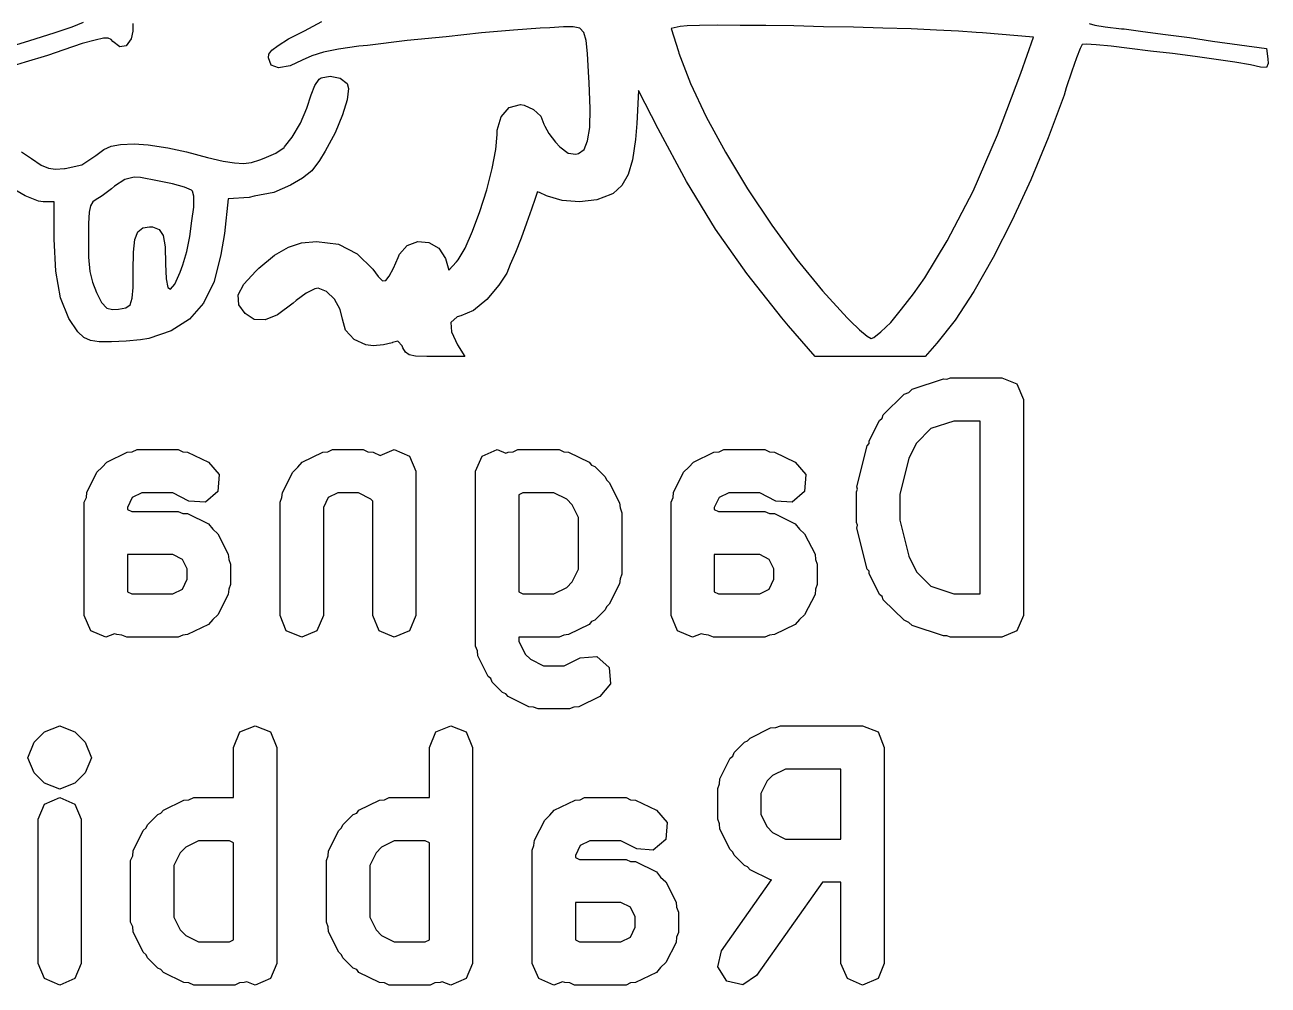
# Model space of a CAD drawing. Extents: x 87 to 114.3, y -106.8 to -95.5.
# Drawn here: x 106.822 to 109.698, y -103.319 to -101.097 of the extents above; entities that cross this region are included whole.
import ezdxf

# ---------------------------------------------------------------- set-up
doc = ezdxf.new("R2010")
doc.units = 0
doc.layers.add('BLACK', color=7, linetype='CONTINUOUS')

msp = doc.modelspace()

# ---------------------------------------------------------------- linework, layer by layer
at = {"layer": 'BLACK', "linetype": 'CONTINUOUS'}
for p, q in [((106.89, -101.116), (106.932, -101.102)), ((106.932, -101.102), (106.958, -101.091)), ((107.072, -101.094), (107.072, -101.112)), ((107.469, -101.111), (107.509, -101.09)), ((108.068, -101.102), (108.037, -101.104)), ((108.091, -101.102), (108.068, -101.102)), ((108.106, -101.105), (108.091, -101.102)), ((108.338, -101.101), (108.317, -101.106)), ((108.354, -101.1), (108.338, -101.101)), ((108.383, -101.099), (108.354, -101.1)), ((108.425, -101.098), (108.383, -101.099)), ((108.477, -101.099), (108.425, -101.098)), ((108.536, -101.099), (108.477, -101.099)), ((108.601, -101.1), (108.536, -101.099)), ((108.67, -101.102), (108.601, -101.1)), ((108.739, -101.103), (108.67, -101.102)), ((109.284, -101.094), (109.297, -101.098)), ((109.297, -101.098), (109.321, -101.102)), ((109.321, -101.102), (109.359, -101.107)), ((106.834, -101.134), (106.89, -101.116)), ((107.004, -101.128), (106.985, -101.133)), ((107.015, -101.128), (107.004, -101.128)), ((107.022, -101.131), (107.015, -101.128)), ((107.026, -101.136), (107.022, -101.131)), ((107.068, -101.13), (107.057, -101.146)), ((107.072, -101.112), (107.068, -101.13)), ((107.408, -101.145), (107.432, -101.13)), ((107.432, -101.13), (107.469, -101.111)), ((107.797, -101.125), (107.707, -101.134)), ((107.879, -101.116), (107.797, -101.125)), ((107.953, -101.11), (107.879, -101.116)), ((108.014, -101.105), (107.953, -101.11)), ((108.037, -101.104), (108.014, -101.105)), ((108.115, -101.115), (108.106, -101.105)), ((108.121, -101.134), (108.115, -101.115)), ((108.317, -101.106), (108.334, -101.159)), ((108.807, -101.105), (108.739, -101.103)), ((108.872, -101.107), (108.807, -101.105)), ((108.931, -101.11), (108.872, -101.107)), ((108.982, -101.112), (108.931, -101.11)), ((109.023, -101.115), (108.982, -101.112)), ((109.037, -101.116), (109.023, -101.115)), ((109.155, -101.126), (109.037, -101.116)), ((109.126, -101.209), (109.155, -101.126)), ((109.359, -101.107), (109.365, -101.107)), ((109.365, -101.107), (109.408, -101.113)), ((109.408, -101.113), (109.461, -101.12)), ((109.461, -101.12), (109.51, -101.126)), ((109.51, -101.126), (109.516, -101.127)), ((109.516, -101.127), (109.569, -101.135)), ((106.761, -101.156), (106.834, -101.134)), ((106.913, -101.155), (106.875, -101.168)), ((106.955, -101.141), (106.913, -101.155)), ((106.985, -101.133), (106.955, -101.141)), ((107.042, -101.148), (107.026, -101.136)), ((107.057, -101.146), (107.042, -101.148)), ((107.387, -101.165), (107.394, -101.156)), ((107.394, -101.156), (107.408, -101.145)), ((107.548, -101.154), (107.513, -101.161)), ((107.595, -101.147), (107.548, -101.154)), ((107.615, -101.145), (107.595, -101.147)), ((107.707, -101.134), (107.615, -101.145)), ((108.124, -101.164), (108.121, -101.134)), ((108.334, -101.159), (108.335, -101.163)), ((109.263, -101.152), (109.255, -101.174)), ((109.268, -101.143), (109.263, -101.152)), ((109.277, -101.142), (109.268, -101.143)), ((109.268, -101.143), (109.268, -101.143)), ((109.3, -101.144), (109.277, -101.142)), ((109.335, -101.147), (109.3, -101.144)), ((109.377, -101.152), (109.335, -101.147)), ((109.426, -101.158), (109.377, -101.152)), ((109.477, -101.164), (109.426, -101.158)), ((109.569, -101.135), (109.694, -101.152)), ((109.694, -101.152), (109.697, -101.176)), ((106.823, -101.184), (106.773, -101.199)), ((106.875, -101.168), (106.823, -101.184)), ((107.386, -101.174), (107.387, -101.165)), ((107.392, -101.191), (107.386, -101.174)), ((107.464, -101.179), (107.436, -101.192)), ((107.486, -101.169), (107.464, -101.179)), ((107.513, -101.161), (107.486, -101.169)), ((108.126, -101.206), (108.124, -101.164)), ((108.335, -101.163), (108.362, -101.233)), ((109.255, -101.174), (109.244, -101.205)), ((109.529, -101.171), (109.477, -101.164)), ((109.578, -101.178), (109.529, -101.171)), ((109.621, -101.184), (109.578, -101.178)), ((109.657, -101.19), (109.621, -101.184)), ((109.698, -101.187), (109.694, -101.196)), ((109.697, -101.176), (109.698, -101.187)), ((107.409, -101.197), (107.392, -101.191)), ((107.436, -101.192), (107.409, -101.197)), ((107.508, -101.22), (107.529, -101.216)), ((107.529, -101.216), (107.552, -101.221)), ((108.128, -101.232), (108.126, -101.206)), ((109.072, -101.352), (109.126, -101.209)), ((109.244, -101.205), (109.231, -101.243)), ((109.68, -101.195), (109.657, -101.19)), ((109.694, -101.196), (109.68, -101.195)), ((107.485, -101.259), (107.493, -101.238)), ((107.493, -101.238), (107.503, -101.223)), ((107.503, -101.223), (107.508, -101.22)), ((107.552, -101.221), (107.568, -101.233)), ((107.568, -101.233), (107.571, -101.245)), ((107.571, -101.245), (107.568, -101.271)), ((108.13, -101.291), (108.128, -101.232)), ((108.362, -101.233), (108.398, -101.31)), ((109.231, -101.243), (109.226, -101.26)), ((107.475, -101.29), (107.485, -101.259)), ((107.568, -101.271), (107.557, -101.306)), ((108.242, -101.249), (108.238, -101.326)), ((108.287, -101.338), (108.242, -101.249)), ((109.226, -101.26), (109.189, -101.359)), ((107.46, -101.325), (107.475, -101.29)), ((107.924, -101.31), (107.943, -101.289)), ((107.943, -101.289), (107.969, -101.282)), ((107.969, -101.282), (107.977, -101.283)), ((107.977, -101.283), (107.999, -101.293)), ((107.999, -101.293), (108.016, -101.309)), ((108.129, -101.335), (108.13, -101.291)), ((107.441, -101.357), (107.46, -101.325)), ((107.557, -101.306), (107.54, -101.347)), ((107.915, -101.341), (107.924, -101.31)), ((108.016, -101.309), (108.023, -101.327)), ((108.023, -101.327), (108.025, -101.332)), ((108.025, -101.332), (108.034, -101.349)), ((108.238, -101.326), (108.235, -101.363)), ((108.398, -101.31), (108.443, -101.392)), ((107.423, -101.38), (107.441, -101.357)), ((107.54, -101.347), (107.517, -101.39)), ((107.912, -101.386), (107.915, -101.351)), ((107.915, -101.351), (107.915, -101.341)), ((108.034, -101.349), (108.05, -101.369)), ((108.124, -101.366), (108.129, -101.335)), ((108.353, -101.46), (108.287, -101.338)), ((109.016, -101.482), (109.072, -101.352)), ((109.189, -101.359), (109.149, -101.456)), ((106.987, -101.4), (107.005, -101.386)), ((107.005, -101.386), (107.022, -101.378)), ((107.022, -101.378), (107.044, -101.374)), ((107.044, -101.374), (107.075, -101.373)), ((107.075, -101.373), (107.108, -101.375)), ((107.108, -101.375), (107.153, -101.382)), ((107.153, -101.382), (107.196, -101.391)), ((107.403, -101.394), (107.422, -101.381)), ((107.422, -101.381), (107.423, -101.38)), ((107.517, -101.39), (107.504, -101.411)), ((107.903, -101.43), (107.912, -101.386)), ((108.05, -101.369), (108.06, -101.38)), ((108.06, -101.38), (108.079, -101.394)), ((108.103, -101.395), (108.116, -101.386)), ((108.116, -101.386), (108.124, -101.366)), ((108.235, -101.363), (108.228, -101.41)), ((106.815, -101.391), (106.838, -101.407)), ((106.838, -101.407), (106.86, -101.422)), ((106.954, -101.421), (106.987, -101.4)), ((107.196, -101.391), (107.245, -101.404)), ((107.245, -101.404), (107.281, -101.413)), ((107.281, -101.413), (107.307, -101.417)), ((107.307, -101.417), (107.328, -101.418)), ((107.328, -101.418), (107.347, -101.416)), ((107.347, -101.416), (107.366, -101.41)), ((107.366, -101.41), (107.376, -101.406)), ((107.376, -101.406), (107.403, -101.394)), ((107.504, -101.411), (107.486, -101.435)), ((108.079, -101.394), (108.097, -101.397)), ((108.097, -101.397), (108.103, -101.395)), ((108.228, -101.41), (108.218, -101.444)), ((108.443, -101.392), (108.494, -101.477)), ((106.86, -101.422), (106.877, -101.429)), ((106.877, -101.429), (106.893, -101.431)), ((106.893, -101.431), (106.914, -101.43)), ((106.914, -101.43), (106.916, -101.43)), ((106.916, -101.43), (106.954, -101.421)), ((107.486, -101.435), (107.465, -101.452)), ((107.891, -101.479), (107.903, -101.43)), ((108.218, -101.444), (108.203, -101.469)), ((106.823, -101.493), (106.782, -101.469)), ((107.03, -101.471), (107.023, -101.477)), ((107.054, -101.455), (107.03, -101.471)), ((107.075, -101.45), (107.054, -101.455)), ((107.09, -101.451), (107.075, -101.45)), ((107.129, -101.458), (107.09, -101.451)), ((107.164, -101.465), (107.129, -101.458)), ((107.192, -101.473), (107.164, -101.465)), ((107.208, -101.48), (107.192, -101.473)), ((107.437, -101.468), (107.398, -101.485)), ((107.465, -101.452), (107.437, -101.468)), ((108.203, -101.469), (108.183, -101.488)), ((108.42, -101.57), (108.353, -101.46)), ((109.149, -101.456), (109.106, -101.549)), ((106.854, -101.505), (106.823, -101.493)), ((106.865, -101.507), (106.854, -101.505)), ((106.985, -101.503), (106.98, -101.507)), ((107.001, -101.493), (106.985, -101.503)), ((107.023, -101.477), (107.001, -101.493)), ((107.21, -101.482), (107.208, -101.48)), ((107.213, -101.494), (107.21, -101.482)), ((107.213, -101.519), (107.213, -101.494)), ((107.293, -101.5), (107.284, -101.58)), ((107.341, -101.497), (107.293, -101.5)), ((107.353, -101.494), (107.341, -101.497)), ((107.398, -101.485), (107.353, -101.494)), ((107.875, -101.529), (107.891, -101.479)), ((108.003, -101.499), (107.994, -101.524)), ((108.007, -101.485), (108.003, -101.499)), ((108.013, -101.485), (108.007, -101.484)), ((108.007, -101.484), (108.007, -101.485)), ((108.029, -101.493), (108.013, -101.485)), ((108.031, -101.494), (108.029, -101.493)), ((108.065, -101.504), (108.031, -101.494)), ((108.105, -101.507), (108.065, -101.504)), ((108.145, -101.502), (108.105, -101.507)), ((108.178, -101.49), (108.145, -101.502)), ((108.183, -101.488), (108.178, -101.49)), ((108.494, -101.477), (108.55, -101.561)), ((108.956, -101.597), (109.016, -101.482)), ((106.89, -101.507), (106.865, -101.507)), ((106.89, -101.593), (106.89, -101.507)), ((106.971, -101.531), (106.97, -101.557)), ((106.974, -101.516), (106.971, -101.531)), ((106.98, -101.507), (106.974, -101.516)), ((107.209, -101.551), (107.213, -101.519)), ((107.858, -101.575), (107.875, -101.529)), ((107.994, -101.524), (107.983, -101.556)), ((106.97, -101.557), (106.97, -101.595)), ((107.204, -101.587), (107.209, -101.551)), ((107.983, -101.556), (107.97, -101.591)), ((108.55, -101.561), (108.608, -101.64)), ((109.106, -101.549), (109.062, -101.636)), ((107.077, -101.594), (107.084, -101.576)), ((107.084, -101.576), (107.095, -101.567)), ((107.095, -101.567), (107.111, -101.565)), ((107.111, -101.565), (107.118, -101.565)), ((107.118, -101.565), (107.133, -101.571)), ((107.133, -101.571), (107.142, -101.585)), ((107.142, -101.585), (107.147, -101.611)), ((107.197, -101.622), (107.204, -101.587)), ((107.284, -101.58), (107.276, -101.629)), ((107.841, -101.614), (107.858, -101.575)), ((107.97, -101.591), (107.957, -101.624)), ((108.492, -101.673), (108.42, -101.57)), ((106.894, -101.667), (106.89, -101.593)), ((106.97, -101.595), (106.97, -101.635)), ((107.074, -101.623), (107.077, -101.594)), ((107.147, -101.611), (107.148, -101.65)), ((107.4, -101.63), (107.432, -101.612)), ((107.432, -101.612), (107.462, -101.602)), ((107.462, -101.602), (107.497, -101.599)), ((107.497, -101.599), (107.497, -101.599)), ((107.497, -101.599), (107.548, -101.605)), ((107.548, -101.605), (107.591, -101.627)), ((107.689, -101.628), (107.707, -101.608)), ((107.707, -101.608), (107.731, -101.599)), ((107.731, -101.599), (107.757, -101.601)), ((107.757, -101.601), (107.78, -101.614)), ((107.78, -101.614), (107.795, -101.638)), ((107.825, -101.641), (107.841, -101.614)), ((108.904, -101.683), (108.956, -101.597)), ((106.97, -101.635), (106.973, -101.668)), ((107.073, -101.666), (107.074, -101.623)), ((107.188, -101.653), (107.197, -101.622)), ((107.276, -101.629), (107.26, -101.691)), ((107.364, -101.66), (107.4, -101.63)), ((107.591, -101.627), (107.627, -101.663)), ((107.675, -101.66), (107.686, -101.636)), ((107.686, -101.636), (107.689, -101.628)), ((107.795, -101.638), (107.803, -101.665)), ((107.803, -101.665), (107.821, -101.646)), ((107.821, -101.646), (107.825, -101.641)), ((107.957, -101.624), (107.945, -101.652)), ((108.608, -101.64), (108.667, -101.713)), ((109.062, -101.636), (109.017, -101.714)), ((106.905, -101.729), (106.894, -101.667)), ((106.973, -101.668), (106.979, -101.693)), ((107.073, -101.705), (107.073, -101.666)), ((107.073, -101.666), (107.073, -101.666)), ((107.148, -101.65), (107.149, -101.685)), ((107.169, -101.697), (107.182, -101.67)), ((107.182, -101.67), (107.188, -101.653)), ((107.329, -101.697), (107.357, -101.667)), ((107.357, -101.667), (107.364, -101.66)), ((107.627, -101.663), (107.64, -101.68)), ((107.665, -101.679), (107.675, -101.66)), ((107.937, -101.672), (107.919, -101.7)), ((107.945, -101.652), (107.937, -101.672)), ((108.573, -101.775), (108.492, -101.673)), ((106.979, -101.693), (106.988, -101.717)), ((107.071, -101.73), (107.073, -101.705)), ((107.149, -101.685), (107.153, -101.705)), ((107.153, -101.705), (107.159, -101.709)), ((107.159, -101.709), (107.169, -101.697)), ((107.26, -101.691), (107.236, -101.741)), ((107.316, -101.722), (107.329, -101.697)), ((107.64, -101.68), (107.65, -101.69)), ((107.65, -101.69), (107.657, -101.689)), ((107.657, -101.689), (107.665, -101.679)), ((107.919, -101.7), (107.891, -101.733)), ((108.878, -101.72), (108.904, -101.683)), ((106.924, -101.777), (106.905, -101.729)), ((106.988, -101.717), (107, -101.74)), ((107.066, -101.745), (107.071, -101.73)), ((107.317, -101.745), (107.316, -101.722)), ((107.45, -101.735), (107.443, -101.741)), ((107.473, -101.718), (107.45, -101.735)), ((107.493, -101.708), (107.473, -101.718)), ((107.501, -101.707), (107.493, -101.708)), ((107.52, -101.714), (107.501, -101.707)), ((107.539, -101.732), (107.52, -101.714)), ((107.552, -101.756), (107.539, -101.732)), ((107.891, -101.733), (107.86, -101.758)), ((108.667, -101.713), (108.724, -101.775)), ((108.85, -101.755), (108.878, -101.72)), ((109.017, -101.714), (108.974, -101.781)), ((107, -101.74), (107.012, -101.753)), ((107.012, -101.753), (107.025, -101.756)), ((107.025, -101.756), (107.039, -101.755)), ((107.039, -101.755), (107.056, -101.752)), ((107.056, -101.752), (107.066, -101.745)), ((107.236, -101.741), (107.203, -101.778)), ((107.332, -101.765), (107.317, -101.745)), ((107.443, -101.741), (107.407, -101.768)), ((107.557, -101.778), (107.552, -101.756)), ((107.86, -101.758), (107.831, -101.771)), ((108.825, -101.786), (108.85, -101.755)), ((106.945, -101.808), (106.924, -101.777)), ((107.203, -101.778), (107.161, -101.805)), ((107.353, -101.779), (107.332, -101.765)), ((107.378, -101.78), (107.353, -101.779)), ((107.407, -101.768), (107.378, -101.78)), ((107.564, -101.804), (107.557, -101.778)), ((107.822, -101.773), (107.808, -101.786)), ((107.808, -101.786), (107.809, -101.808)), ((107.831, -101.771), (107.822, -101.773)), ((108.589, -101.794), (108.573, -101.775)), ((108.724, -101.775), (108.731, -101.782)), ((108.731, -101.782), (108.753, -101.803)), ((108.802, -101.808), (108.825, -101.786)), ((108.974, -101.781), (108.932, -101.834)), ((106.959, -101.821), (106.945, -101.808)), ((106.974, -101.828), (106.959, -101.821)), ((107.161, -101.805), (107.109, -101.823)), ((107.584, -101.825), (107.564, -101.804)), ((107.809, -101.808), (107.823, -101.838)), ((108.65, -101.865), (108.589, -101.794)), ((108.753, -101.803), (108.771, -101.818)), ((108.771, -101.818), (108.78, -101.823)), ((108.78, -101.823), (108.786, -101.821)), ((108.786, -101.821), (108.802, -101.808)), ((106.994, -101.831), (106.974, -101.828)), ((107.023, -101.831), (106.994, -101.831)), ((107.057, -101.829), (107.023, -101.831)), ((107.09, -101.826), (107.057, -101.829)), ((107.109, -101.823), (107.09, -101.826)), ((107.611, -101.838), (107.584, -101.825)), ((107.628, -101.84), (107.611, -101.838)), ((107.652, -101.838), (107.628, -101.84)), ((107.672, -101.833), (107.652, -101.838)), ((107.673, -101.832), (107.672, -101.833)), ((107.685, -101.829), (107.673, -101.832)), ((107.695, -101.84), (107.685, -101.829)), ((107.697, -101.845), (107.695, -101.84)), ((107.703, -101.855), (107.697, -101.845)), ((107.823, -101.838), (107.84, -101.865)), ((108.932, -101.834), (108.905, -101.865)), ((107.711, -101.861), (107.703, -101.855)), ((107.726, -101.864), (107.711, -101.861)), ((107.752, -101.865), (107.726, -101.864)), ((107.773, -101.865), (107.752, -101.865)), ((107.84, -101.865), (107.773, -101.865)), ((108.905, -101.865), (108.65, -101.865)), ((108.875, -101.94), (108.947, -101.916)), ((108.947, -101.916), (108.955, -101.917)), ((108.955, -101.917), (108.963, -101.914)), ((108.963, -101.914), (109.082, -101.914)), ((109.082, -101.914), (109.117, -101.928)), ((109.117, -101.928), (109.132, -101.964)), ((108.808, -102), (108.856, -101.952)), ((108.856, -101.952), (108.867, -101.948)), ((108.867, -101.948), (108.875, -101.94)), ((109.132, -101.964), (109.132, -102.464)), ((108.775, -102.06), (108.799, -102.013)), ((108.799, -102.013), (108.805, -102.007)), ((108.805, -102.007), (108.808, -102)), ((108.971, -102.014), (108.918, -102.031)), ((109.032, -102.014), (108.971, -102.014)), ((109.032, -102.414), (109.032, -102.014)), ((108.918, -102.031), (108.885, -102.065)), ((107.071, -102.085), (107.082, -102.08)), ((107.082, -102.08), (107.177, -102.08)), ((107.177, -102.08), (107.188, -102.085)), ((107.523, -102.085), (107.534, -102.08)), ((107.534, -102.08), (107.605, -102.08)), ((107.605, -102.08), (107.616, -102.085)), ((107.644, -102.094), (107.677, -102.08)), ((107.677, -102.08), (107.712, -102.095)), ((107.88, -102.095), (107.915, -102.08)), ((107.915, -102.08), (107.935, -102.088)), ((107.952, -102.085), (107.963, -102.08)), ((107.963, -102.08), (108.058, -102.08)), ((108.058, -102.08), (108.069, -102.085)), ((108.428, -102.085), (108.439, -102.08)), ((108.439, -102.08), (108.534, -102.08)), ((108.534, -102.08), (108.545, -102.085)), ((108.747, -102.166), (108.771, -102.071)), ((108.771, -102.071), (108.775, -102.066)), ((108.775, -102.066), (108.775, -102.06)), ((108.885, -102.065), (108.867, -102.1)), ((107.001, -102.121), (107.012, -102.109)), ((107.012, -102.109), (107.059, -102.086)), ((107.059, -102.086), (107.071, -102.085)), ((107.188, -102.085), (107.199, -102.086)), ((107.199, -102.086), (107.247, -102.109)), ((107.247, -102.109), (107.272, -102.138)), ((107.454, -102.121), (107.464, -102.109)), ((107.464, -102.109), (107.512, -102.086)), ((107.512, -102.086), (107.523, -102.085)), ((107.616, -102.085), (107.628, -102.086)), ((107.628, -102.086), (107.644, -102.094)), ((107.712, -102.095), (107.727, -102.13)), ((107.865, -102.13), (107.88, -102.095)), ((107.935, -102.088), (107.94, -102.086)), ((107.94, -102.086), (107.952, -102.085)), ((108.069, -102.085), (108.08, -102.086)), ((108.08, -102.086), (108.128, -102.109)), ((108.128, -102.109), (108.133, -102.116)), ((108.358, -102.121), (108.369, -102.109)), ((108.369, -102.109), (108.416, -102.086)), ((108.416, -102.086), (108.428, -102.085)), ((108.545, -102.085), (108.556, -102.086)), ((108.556, -102.086), (108.604, -102.109)), ((108.604, -102.109), (108.629, -102.138)), ((108.867, -102.1), (108.846, -102.184)), ((106.966, -102.179), (106.989, -102.132)), ((106.989, -102.132), (107.001, -102.121)), ((107.418, -102.179), (107.442, -102.132)), ((107.442, -102.132), (107.454, -102.121)), ((107.727, -102.13), (107.727, -102.464)), ((107.865, -102.535), (107.865, -102.13)), ((108.133, -102.116), (108.141, -102.119)), ((108.141, -102.119), (108.165, -102.143)), ((108.323, -102.179), (108.346, -102.132)), ((108.346, -102.132), (108.358, -102.121)), ((107.272, -102.138), (107.269, -102.177)), ((108.165, -102.143), (108.168, -102.15)), ((108.168, -102.15), (108.174, -102.156)), ((108.174, -102.156), (108.198, -102.203)), ((108.629, -102.138), (108.626, -102.177)), ((108.748, -102.172), (108.747, -102.166)), ((106.96, -102.202), (106.965, -102.191)), ((106.965, -102.191), (106.966, -102.179)), ((107.071, -102.191), (107.06, -102.214)), ((107.093, -102.18), (107.071, -102.191)), ((107.165, -102.18), (107.093, -102.18)), ((107.202, -102.199), (107.165, -102.18)), ((107.269, -102.177), (107.24, -102.202)), ((107.413, -102.202), (107.417, -102.191)), ((107.417, -102.191), (107.418, -102.179)), ((107.524, -102.191), (107.513, -102.214)), ((107.546, -102.18), (107.524, -102.191)), ((107.594, -102.18), (107.546, -102.18)), ((107.623, -102.195), (107.594, -102.18)), ((107.627, -102.199), (107.623, -102.195)), ((107.974, -102.18), (107.965, -102.185)), ((107.965, -102.185), (107.965, -102.409)), ((108.046, -102.18), (107.974, -102.18)), ((108.076, -102.195), (108.046, -102.18)), ((108.088, -102.208), (108.076, -102.195)), ((108.317, -102.202), (108.322, -102.191)), ((108.322, -102.191), (108.323, -102.179)), ((108.428, -102.191), (108.417, -102.214)), ((108.451, -102.18), (108.428, -102.191)), ((108.522, -102.18), (108.451, -102.18)), ((108.559, -102.199), (108.522, -102.18)), ((108.626, -102.177), (108.597, -102.202)), ((108.746, -102.178), (108.748, -102.172)), ((108.746, -102.249), (108.746, -102.178)), ((108.846, -102.184), (108.846, -102.243)), ((106.96, -102.464), (106.96, -102.202)), ((107.06, -102.214), (107.06, -102.219)), ((107.06, -102.219), (107.07, -102.223)), ((107.07, -102.223), (107.177, -102.223)), ((107.177, -102.223), (107.188, -102.228)), ((107.24, -102.202), (107.202, -102.199)), ((107.413, -102.464), (107.413, -102.202)), ((107.513, -102.214), (107.513, -102.464)), ((107.627, -102.464), (107.627, -102.199)), ((108.103, -102.237), (108.088, -102.208)), ((108.198, -102.203), (108.199, -102.215)), ((108.199, -102.215), (108.203, -102.226)), ((108.317, -102.464), (108.317, -102.202)), ((108.417, -102.214), (108.417, -102.219)), ((108.417, -102.219), (108.427, -102.223)), ((108.427, -102.223), (108.534, -102.223)), ((108.534, -102.223), (108.545, -102.228)), ((108.597, -102.202), (108.559, -102.199)), ((107.188, -102.228), (107.199, -102.228)), ((107.199, -102.228), (107.247, -102.252)), ((107.247, -102.252), (107.257, -102.264)), ((108.103, -102.357), (108.103, -102.237)), ((108.203, -102.226), (108.203, -102.368)), ((108.545, -102.228), (108.556, -102.228)), ((108.556, -102.228), (108.604, -102.252)), ((108.604, -102.252), (108.614, -102.264)), ((108.748, -102.255), (108.746, -102.249)), ((108.846, -102.243), (108.867, -102.327)), ((107.257, -102.264), (107.269, -102.275)), ((107.269, -102.275), (107.293, -102.322)), ((108.614, -102.264), (108.626, -102.275)), ((108.626, -102.275), (108.65, -102.322)), ((108.747, -102.262), (108.748, -102.255)), ((108.771, -102.357), (108.747, -102.262)), ((107.06, -102.323), (107.06, -102.409)), ((107.165, -102.323), (107.06, -102.323)), ((107.187, -102.334), (107.165, -102.323)), ((107.198, -102.356), (107.187, -102.334)), ((107.293, -102.322), (107.294, -102.334)), ((107.294, -102.334), (107.298, -102.345)), ((108.417, -102.323), (108.417, -102.409)), ((108.522, -102.323), (108.417, -102.323)), ((108.544, -102.334), (108.522, -102.323)), ((108.555, -102.356), (108.544, -102.334)), ((108.65, -102.322), (108.651, -102.334)), ((108.651, -102.334), (108.655, -102.345)), ((108.867, -102.327), (108.885, -102.363)), ((107.198, -102.38), (107.198, -102.356)), ((107.298, -102.345), (107.298, -102.392)), ((108.088, -102.386), (108.103, -102.357)), ((108.555, -102.38), (108.555, -102.356)), ((108.655, -102.345), (108.655, -102.392)), ((108.775, -102.361), (108.771, -102.357)), ((108.775, -102.367), (108.775, -102.361)), ((108.799, -102.415), (108.775, -102.367)), ((108.885, -102.363), (108.918, -102.396)), ((107.187, -102.403), (107.198, -102.38)), ((107.298, -102.392), (107.294, -102.403)), ((108.076, -102.399), (108.088, -102.386)), ((108.198, -102.391), (108.174, -102.438)), ((108.199, -102.379), (108.198, -102.391)), ((108.203, -102.368), (108.199, -102.379)), ((108.544, -102.403), (108.555, -102.38)), ((108.655, -102.392), (108.651, -102.403)), ((108.918, -102.396), (108.971, -102.414)), ((107.06, -102.409), (107.07, -102.414)), ((107.07, -102.414), (107.165, -102.414)), ((107.165, -102.414), (107.187, -102.403)), ((107.293, -102.415), (107.269, -102.462)), ((107.294, -102.403), (107.293, -102.415)), ((107.965, -102.409), (107.974, -102.414)), ((107.974, -102.414), (108.046, -102.414)), ((108.046, -102.414), (108.076, -102.399)), ((108.417, -102.409), (108.427, -102.414)), ((108.427, -102.414), (108.522, -102.414)), ((108.522, -102.414), (108.544, -102.403)), ((108.65, -102.415), (108.626, -102.462)), ((108.651, -102.403), (108.65, -102.415)), ((108.805, -102.42), (108.799, -102.415)), ((108.808, -102.428), (108.805, -102.42)), ((108.971, -102.414), (109.032, -102.414)), ((108.165, -102.451), (108.141, -102.475)), ((108.168, -102.444), (108.165, -102.451)), ((108.174, -102.438), (108.168, -102.444)), ((108.856, -102.475), (108.808, -102.428)), ((106.975, -102.499), (106.96, -102.464)), ((107.257, -102.473), (107.247, -102.485)), ((107.269, -102.462), (107.257, -102.473)), ((107.427, -102.499), (107.413, -102.464)), ((107.513, -102.464), (107.498, -102.499)), ((107.642, -102.499), (107.627, -102.464)), ((107.727, -102.464), (107.712, -102.499)), ((108.133, -102.478), (108.128, -102.485)), ((108.141, -102.475), (108.133, -102.478)), ((108.332, -102.499), (108.317, -102.464)), ((108.614, -102.473), (108.604, -102.485)), ((108.626, -102.462), (108.614, -102.473)), ((108.867, -102.48), (108.856, -102.475)), ((108.875, -102.487), (108.867, -102.48)), ((109.132, -102.464), (109.117, -102.499)), ((107.01, -102.514), (106.975, -102.499)), ((107.03, -102.506), (107.01, -102.514)), ((107.035, -102.508), (107.03, -102.506)), ((107.047, -102.509), (107.035, -102.508)), ((107.058, -102.514), (107.047, -102.509)), ((107.188, -102.509), (107.177, -102.514)), ((107.199, -102.508), (107.188, -102.509)), ((107.247, -102.485), (107.199, -102.508)), ((107.463, -102.514), (107.427, -102.499)), ((107.498, -102.499), (107.463, -102.514)), ((107.677, -102.514), (107.642, -102.499)), ((107.712, -102.499), (107.677, -102.514)), ((108.069, -102.509), (108.058, -102.514)), ((108.08, -102.508), (108.069, -102.509)), ((108.128, -102.485), (108.08, -102.508)), ((108.367, -102.514), (108.332, -102.499)), ((108.387, -102.506), (108.367, -102.514)), ((108.393, -102.508), (108.387, -102.506)), ((108.404, -102.509), (108.393, -102.508)), ((108.415, -102.514), (108.404, -102.509)), ((108.545, -102.509), (108.534, -102.514)), ((108.556, -102.508), (108.545, -102.509)), ((108.604, -102.485), (108.556, -102.508)), ((108.947, -102.511), (108.875, -102.487)), ((108.955, -102.511), (108.947, -102.511)), ((108.963, -102.514), (108.955, -102.511)), ((109.117, -102.499), (109.082, -102.514)), ((107.177, -102.514), (107.058, -102.514)), ((107.869, -102.546), (107.865, -102.535)), ((108.058, -102.514), (107.965, -102.514)), ((107.965, -102.514), (107.965, -102.523)), ((107.965, -102.523), (107.98, -102.553)), ((108.534, -102.514), (108.415, -102.514)), ((109.082, -102.514), (108.963, -102.514)), ((107.87, -102.557), (107.869, -102.546)), ((107.894, -102.605), (107.87, -102.557)), ((107.98, -102.553), (107.992, -102.565)), ((107.992, -102.565), (108.022, -102.58)), ((108.07, -102.58), (108.107, -102.562)), ((108.107, -102.562), (108.145, -102.559)), ((108.145, -102.559), (108.174, -102.584)), ((108.022, -102.58), (108.07, -102.58)), ((108.174, -102.584), (108.177, -102.622)), ((107.9, -102.61), (107.894, -102.605)), ((107.903, -102.618), (107.9, -102.61)), ((107.927, -102.642), (107.903, -102.618)), ((108.177, -102.622), (108.152, -102.651)), ((107.935, -102.645), (107.927, -102.642)), ((107.94, -102.651), (107.935, -102.645)), ((107.988, -102.675), (107.94, -102.651)), ((108.152, -102.651), (108.104, -102.675)), ((107.999, -102.676), (107.988, -102.675)), ((108.01, -102.68), (107.999, -102.676)), ((108.082, -102.68), (108.01, -102.68)), ((108.092, -102.676), (108.082, -102.68)), ((108.104, -102.675), (108.092, -102.676)), ((106.844, -102.757), (106.868, -102.733)), ((106.868, -102.733), (106.903, -102.719)), ((106.903, -102.719), (106.903, -102.719)), ((106.903, -102.719), (106.913, -102.723)), ((106.913, -102.723), (106.938, -102.733)), ((106.938, -102.733), (106.938, -102.733)), ((106.938, -102.733), (106.938, -102.733)), ((106.938, -102.733), (106.962, -102.757)), ((107.305, -102.769), (107.32, -102.733)), ((107.32, -102.733), (107.355, -102.719)), ((107.355, -102.719), (107.391, -102.733)), ((107.391, -102.733), (107.405, -102.769)), ((107.758, -102.769), (107.773, -102.733)), ((107.773, -102.733), (107.808, -102.719)), ((107.808, -102.719), (107.843, -102.733)), ((107.843, -102.733), (107.858, -102.769)), ((108.5, -102.748), (108.547, -102.724)), ((108.547, -102.724), (108.559, -102.723)), ((108.559, -102.723), (108.57, -102.719)), ((108.57, -102.719), (108.76, -102.719)), ((108.76, -102.719), (108.796, -102.733)), ((108.796, -102.733), (108.81, -102.769)), ((106.829, -102.793), (106.844, -102.757)), ((106.962, -102.757), (106.962, -102.757)), ((106.962, -102.757), (106.962, -102.757)), ((106.962, -102.757), (106.977, -102.793)), ((107.305, -102.885), (107.305, -102.769)), ((107.405, -102.769), (107.405, -103.269)), ((107.758, -102.885), (107.758, -102.769)), ((107.858, -102.769), (107.858, -103.269)), ((108.463, -102.781), (108.487, -102.757)), ((108.487, -102.757), (108.494, -102.754)), ((108.494, -102.754), (108.5, -102.748)), ((108.81, -102.769), (108.81, -103.269)), ((106.844, -102.828), (106.829, -102.793)), ((106.977, -102.793), (106.962, -102.828)), ((108.43, -102.842), (108.454, -102.794)), ((108.454, -102.794), (108.46, -102.789)), ((108.46, -102.789), (108.463, -102.781)), ((108.582, -102.819), (108.552, -102.834)), ((108.71, -102.819), (108.582, -102.819)), ((108.71, -102.981), (108.71, -102.819)), ((106.868, -102.852), (106.844, -102.828)), ((106.844, -102.828), (106.844, -102.828)), ((106.868, -102.852), (106.868, -102.852)), ((106.903, -102.866), (106.868, -102.852)), ((106.938, -102.852), (106.913, -102.862)), ((106.962, -102.828), (106.938, -102.852)), ((108.425, -102.864), (108.429, -102.853)), ((108.429, -102.853), (108.43, -102.842)), ((108.539, -102.846), (108.525, -102.876)), ((108.552, -102.834), (108.539, -102.846)), ((106.868, -102.9), (106.903, -102.885)), ((106.913, -102.862), (106.903, -102.866)), ((106.903, -102.866), (106.903, -102.866)), ((106.903, -102.885), (106.938, -102.9)), ((107.202, -102.89), (107.213, -102.885)), ((107.213, -102.885), (107.305, -102.885)), ((107.654, -102.89), (107.665, -102.885)), ((107.665, -102.885), (107.758, -102.885)), ((108.107, -102.89), (108.117, -102.885)), ((108.117, -102.885), (108.213, -102.885)), ((108.213, -102.885), (108.223, -102.89)), ((108.425, -102.935), (108.425, -102.864)), ((108.525, -102.876), (108.525, -102.924)), ((106.853, -102.935), (106.868, -102.9)), ((106.938, -102.9), (106.953, -102.935)), ((107.137, -102.921), (107.143, -102.914)), ((107.143, -102.914), (107.19, -102.891)), ((107.19, -102.891), (107.202, -102.89)), ((107.59, -102.921), (107.595, -102.914)), ((107.595, -102.914), (107.643, -102.891)), ((107.643, -102.891), (107.654, -102.89)), ((108.037, -102.926), (108.047, -102.914)), ((108.047, -102.914), (108.095, -102.891)), ((108.095, -102.891), (108.107, -102.89)), ((108.223, -102.89), (108.235, -102.891)), ((108.235, -102.891), (108.283, -102.914)), ((108.283, -102.914), (108.308, -102.943)), ((106.853, -103.269), (106.853, -102.935)), ((106.953, -102.935), (106.953, -103.269)), ((107.106, -102.948), (107.13, -102.924)), ((107.13, -102.924), (107.137, -102.921)), ((107.558, -102.948), (107.582, -102.924)), ((107.582, -102.924), (107.59, -102.921)), ((108.001, -102.984), (108.025, -102.937)), ((108.025, -102.937), (108.037, -102.926)), ((108.429, -102.946), (108.425, -102.935)), ((108.525, -102.924), (108.539, -102.953)), ((107.073, -103.008), (107.096, -102.961)), ((107.096, -102.961), (107.103, -102.955)), ((107.103, -102.955), (107.106, -102.948)), ((107.525, -103.008), (107.549, -102.961)), ((107.549, -102.961), (107.555, -102.955)), ((107.555, -102.955), (107.558, -102.948)), ((108.308, -102.943), (108.305, -102.982)), ((108.43, -102.958), (108.429, -102.946)), ((108.454, -103.005), (108.43, -102.958)), ((108.539, -102.953), (108.552, -102.966)), ((108.552, -102.966), (108.582, -102.981)), ((107.195, -103), (107.182, -103.013)), ((107.224, -102.985), (107.195, -103)), ((107.296, -102.985), (107.224, -102.985)), ((107.305, -102.99), (107.296, -102.985)), ((107.305, -103.214), (107.305, -102.99)), ((107.647, -103), (107.635, -103.013)), ((107.677, -102.985), (107.647, -103)), ((107.748, -102.985), (107.677, -102.985)), ((107.758, -102.99), (107.748, -102.985)), ((107.758, -103.214), (107.758, -102.99)), ((107.996, -103.007), (108, -102.996)), ((108, -102.996), (108.001, -102.984)), ((108.107, -102.996), (108.096, -103.019)), ((108.129, -102.985), (108.107, -102.996)), ((108.201, -102.985), (108.129, -102.985)), ((108.238, -103.004), (108.201, -102.985)), ((108.305, -102.982), (108.276, -103.007)), ((108.582, -102.981), (108.71, -102.981)), ((107.067, -103.031), (107.072, -103.02)), ((107.072, -103.02), (107.073, -103.008)), ((107.182, -103.013), (107.167, -103.042)), ((107.52, -103.031), (107.524, -103.02)), ((107.524, -103.02), (107.525, -103.008)), ((107.635, -103.013), (107.62, -103.042)), ((107.996, -103.269), (107.996, -103.007)), ((108.096, -103.019), (108.096, -103.024)), ((108.096, -103.024), (108.105, -103.028)), ((108.105, -103.028), (108.213, -103.028)), ((108.213, -103.028), (108.223, -103.033)), ((108.276, -103.007), (108.238, -103.004)), ((108.46, -103.011), (108.454, -103.005)), ((108.463, -103.018), (108.46, -103.011)), ((108.487, -103.042), (108.463, -103.018)), ((107.067, -103.173), (107.067, -103.031)), ((107.167, -103.042), (107.167, -103.162)), ((107.52, -103.173), (107.52, -103.031)), ((107.62, -103.042), (107.62, -103.162)), ((108.223, -103.033), (108.235, -103.033)), ((108.235, -103.033), (108.283, -103.057)), ((108.283, -103.057), (108.293, -103.069)), ((108.494, -103.045), (108.487, -103.042)), ((108.5, -103.052), (108.494, -103.045)), ((108.547, -103.075), (108.5, -103.052)), ((108.293, -103.069), (108.305, -103.08)), ((108.305, -103.08), (108.329, -103.127)), ((108.434, -103.24), (108.549, -103.075)), ((108.667, -103.081), (108.515, -103.297)), ((108.549, -103.075), (108.547, -103.075)), ((108.71, -103.081), (108.667, -103.081)), ((108.71, -103.269), (108.71, -103.081)), ((108.096, -103.128), (108.096, -103.214)), ((108.201, -103.128), (108.096, -103.128)), ((108.223, -103.139), (108.201, -103.128)), ((108.234, -103.161), (108.223, -103.139)), ((108.329, -103.127), (108.33, -103.139)), ((108.33, -103.139), (108.334, -103.15)), ((107.167, -103.162), (107.182, -103.191)), ((107.62, -103.162), (107.635, -103.191)), ((108.234, -103.185), (108.234, -103.161)), ((108.334, -103.15), (108.334, -103.197)), ((107.072, -103.184), (107.067, -103.173)), ((107.073, -103.196), (107.072, -103.184)), ((107.096, -103.243), (107.073, -103.196)), ((107.182, -103.191), (107.195, -103.204)), ((107.524, -103.184), (107.52, -103.173)), ((107.525, -103.196), (107.524, -103.184)), ((107.549, -103.243), (107.525, -103.196)), ((107.635, -103.191), (107.647, -103.204)), ((108.223, -103.208), (108.234, -103.185)), ((108.334, -103.197), (108.33, -103.208)), ((107.195, -103.204), (107.224, -103.219)), ((107.224, -103.219), (107.296, -103.219)), ((107.296, -103.219), (107.305, -103.214)), ((107.647, -103.204), (107.677, -103.219)), ((107.677, -103.219), (107.748, -103.219)), ((107.748, -103.219), (107.758, -103.214)), ((108.096, -103.214), (108.105, -103.219)), ((108.105, -103.219), (108.201, -103.219)), ((108.201, -103.219), (108.223, -103.208)), ((108.329, -103.22), (108.305, -103.267)), ((108.33, -103.208), (108.329, -103.22)), ((107.103, -103.249), (107.096, -103.243)), ((107.106, -103.256), (107.103, -103.249)), ((107.13, -103.28), (107.106, -103.256)), ((107.555, -103.249), (107.549, -103.243)), ((107.558, -103.256), (107.555, -103.249)), ((107.582, -103.28), (107.558, -103.256)), ((108.425, -103.277), (108.434, -103.24)), ((106.868, -103.304), (106.853, -103.269)), ((106.953, -103.269), (106.938, -103.304)), ((107.137, -103.283), (107.13, -103.28)), ((107.143, -103.29), (107.137, -103.283)), ((107.405, -103.269), (107.391, -103.304)), ((107.59, -103.283), (107.582, -103.28)), ((107.595, -103.29), (107.59, -103.283)), ((107.858, -103.269), (107.843, -103.304)), ((108.011, -103.304), (107.996, -103.269)), ((108.293, -103.278), (108.283, -103.29)), ((108.305, -103.267), (108.293, -103.278)), ((108.446, -103.31), (108.425, -103.277)), ((108.725, -103.304), (108.71, -103.269)), ((108.81, -103.269), (108.796, -103.304)), ((106.903, -103.319), (106.868, -103.304)), ((106.938, -103.304), (106.903, -103.319)), ((107.19, -103.313), (107.143, -103.29)), ((107.202, -103.314), (107.19, -103.313)), ((107.213, -103.319), (107.202, -103.314)), ((107.319, -103.314), (107.308, -103.319)), ((107.33, -103.313), (107.319, -103.314)), ((107.336, -103.311), (107.33, -103.313)), ((107.355, -103.319), (107.336, -103.311)), ((107.391, -103.304), (107.355, -103.319)), ((107.643, -103.313), (107.595, -103.29)), ((107.654, -103.314), (107.643, -103.313)), ((107.665, -103.319), (107.654, -103.314)), ((107.771, -103.314), (107.76, -103.319)), ((107.783, -103.313), (107.771, -103.314)), ((107.788, -103.311), (107.783, -103.313)), ((107.808, -103.319), (107.788, -103.311)), ((107.843, -103.304), (107.808, -103.319)), ((108.046, -103.319), (108.011, -103.304)), ((108.066, -103.311), (108.046, -103.319)), ((108.071, -103.313), (108.066, -103.311)), ((108.083, -103.314), (108.071, -103.313)), ((108.094, -103.319), (108.083, -103.314)), ((108.223, -103.314), (108.213, -103.319)), ((108.235, -103.313), (108.223, -103.314)), ((108.283, -103.29), (108.235, -103.313)), ((108.483, -103.318), (108.446, -103.31)), ((108.515, -103.297), (108.483, -103.318)), ((108.76, -103.319), (108.725, -103.304)), ((108.796, -103.304), (108.76, -103.319)), ((107.308, -103.319), (107.213, -103.319)), ((107.76, -103.319), (107.665, -103.319)), ((108.213, -103.319), (108.094, -103.319))]:
    msp.add_line(p, q, dxfattribs=at)

doc.saveas('drawing.dxf')
